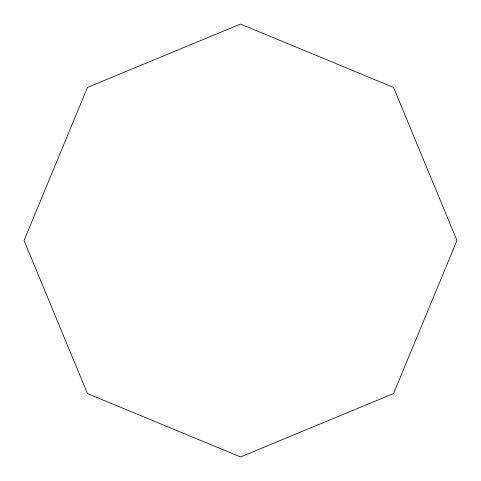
<?xml version="1.0" encoding="UTF-8"?>
<svg xmlns="http://www.w3.org/2000/svg" width="481" height="481" viewBox="0 0 481 481"><rect width="100%" height="100%" fill="white"/><g stroke="black" fill="none" stroke-linecap="round" stroke-linejoin="round"><path stroke-width="0.72" d="M87.446 87.446L24.05 240.5L87.446 393.554L240.5 456.95L393.554 393.554L456.95 240.5L393.554 87.446L240.5 24.05L87.446 87.446"/></g></svg>
